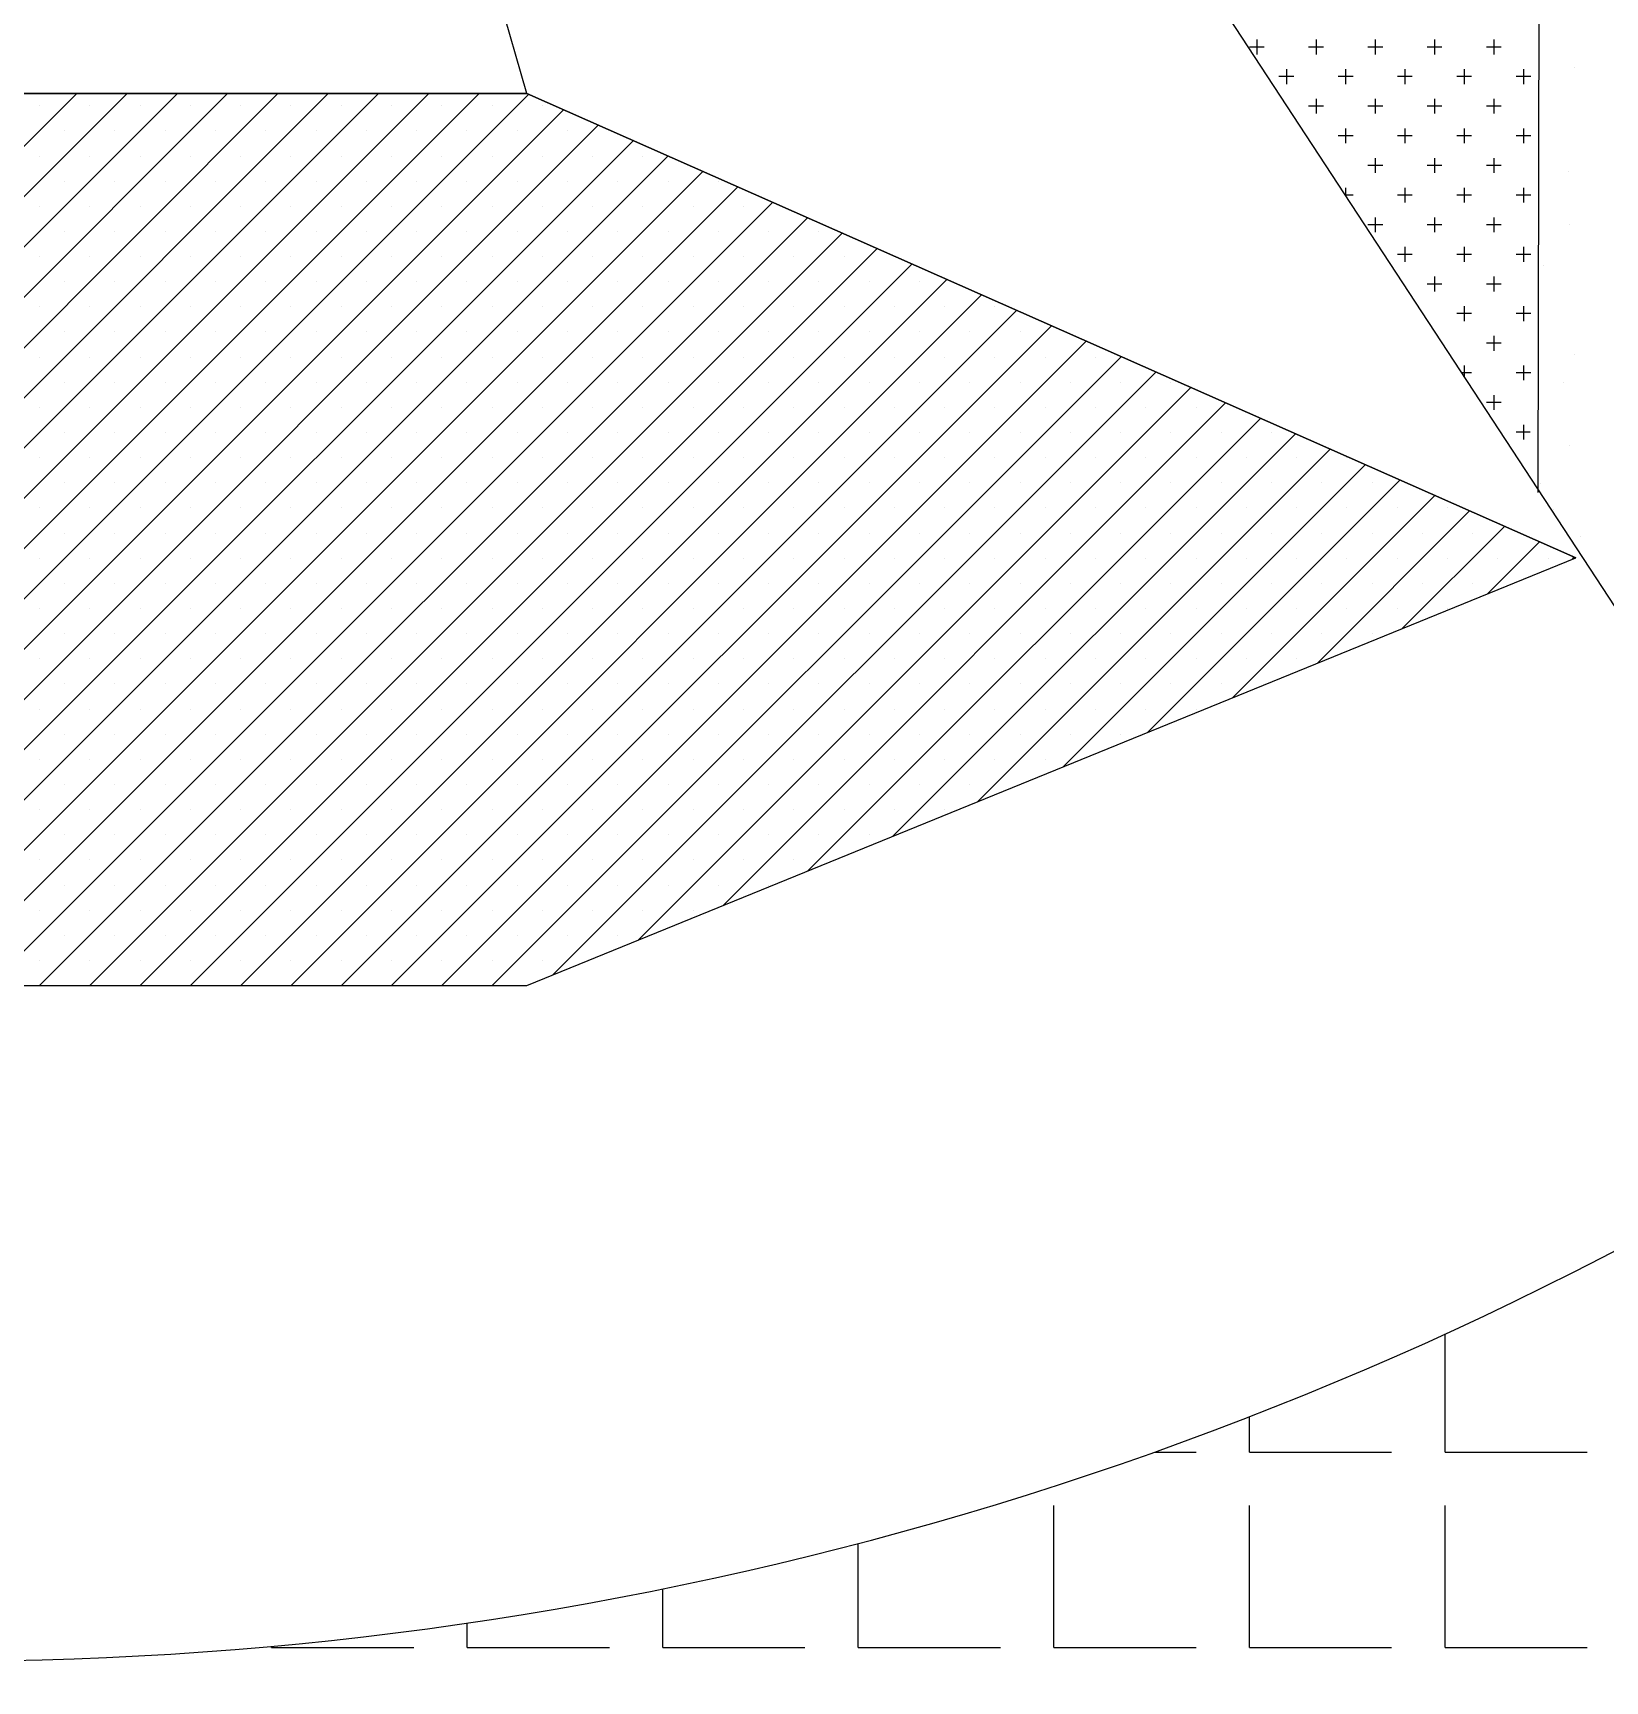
# Model space of a CAD drawing. Extents: x 17373 to 24759, y 49315 to 53755.
# Drawn here: x 19615 to 20344, y 49833 to 50598 of the extents above; entities that cross this region are included whole.
import ezdxf

# ---------------------------------------------------------------- set-up
doc = ezdxf.new("R2010")
doc.units = 0
doc.header["$LTSCALE"] = 10
doc.header["$MEASUREMENT"] = 0
doc.layers.get('0').update_dxf_attribs({"color": 3, "linetype": 'CONTINUOUS'})
for name, color, linetype in [('3', 3, 'CONTINUOUS'), ('7', 7, 'CONTINUOUS'), ('BH', 3, 'CONTINUOUS')]:
    doc.layers.add(name, color=color, linetype=linetype)

# ---------------------------------------------------------------- blocks, each defined once
blk = doc.blocks.new('*X8')
at = {"color": 0}
for p, q in [((854.03, 397.95), (1031.4, 575.32)), ((861.57, 394.88), (1042.01, 575.32)), ((869.11, 391.82), (1052.62, 575.32)), ((876.66, 388.75), (1063.22, 575.32)), ((885.69, 387.18), (1073.83, 575.32)), ((896.3, 387.18), (1084.44, 575.32)), ((906.9, 387.18), (1095.04, 575.32)), ((917.51, 387.18), (1105.65, 575.32)), ((928.12, 387.18), (1116.26, 575.32)), ((938.72, 387.18), (1126.7, 575.16)), ((949.33, 387.18), (1134.05, 571.9)), ((1023.54, 572.76), (1023.54, 572.76)), ((1034.14, 572.76), (1034.14, 572.76)), ((1044.75, 572.76), (1044.75, 572.76)), ((1055.36, 572.76), (1055.36, 572.76)), ((1065.96, 572.76), (1065.96, 572.76)), ((1076.57, 572.76), (1076.57, 572.76)), ((1087.18, 572.76), (1087.18, 572.76)), ((1097.78, 572.76), (1097.78, 572.76)), ((1108.39, 572.76), (1108.39, 572.76)), ((1119, 572.76), (1119, 572.76)), ((1129.6, 572.76), (1129.6, 572.76)), ((959.94, 387.18), (1141.4, 568.65)), ((1028.84, 567.45), (1028.84, 567.45)), ((1039.45, 567.45), (1039.45, 567.45)), ((1050.05, 567.45), (1050.05, 567.45)), ((1060.66, 567.45), (1060.66, 567.45)), ((1071.27, 567.45), (1071.27, 567.45)), ((1081.87, 567.45), (1081.87, 567.45)), ((1092.48, 567.45), (1092.48, 567.45)), ((1103.09, 567.45), (1103.09, 567.45)), ((1113.69, 567.45), (1113.69, 567.45)), ((1124.3, 567.45), (1124.3, 567.45)), ((1134.91, 567.45), (1134.91, 567.45)), ((970.54, 387.18), (1148.75, 565.39)), ((981.15, 387.18), (1156.11, 562.14)), ((1023.54, 562.15), (1023.54, 562.15)), ((1034.14, 562.15), (1034.14, 562.15)), ((1044.75, 562.15), (1044.75, 562.15)), ((1055.36, 562.15), (1055.36, 562.15)), ((1065.96, 562.15), (1065.96, 562.15)), ((1076.57, 562.15), (1076.57, 562.15)), ((1087.18, 562.15), (1087.18, 562.15)), ((1097.78, 562.15), (1097.78, 562.15)), ((1108.39, 562.15), (1108.39, 562.15)), ((1119, 562.15), (1119, 562.15)), ((1129.6, 562.15), (1129.6, 562.15)), ((1140.21, 562.15), (1140.21, 562.15)), ((1150.82, 562.15), (1150.82, 562.15)), ((991.76, 387.18), (1163.46, 558.88)), ((1028.84, 556.85), (1028.84, 556.85)), ((1039.45, 556.85), (1039.45, 556.85)), ((1050.05, 556.85), (1050.05, 556.85)), ((1060.66, 556.85), (1060.66, 556.85)), ((1071.27, 556.85), (1071.27, 556.85)), ((1081.87, 556.85), (1081.87, 556.85)), ((1092.48, 556.85), (1092.48, 556.85)), ((1103.09, 556.85), (1103.09, 556.85)), ((1113.69, 556.85), (1113.69, 556.85)), ((1124.3, 556.85), (1124.3, 556.85)), ((1134.91, 556.85), (1134.91, 556.85)), ((1145.51, 556.85), (1145.51, 556.85)), ((1156.12, 556.85), (1156.12, 556.85)), ((1166.73, 556.85), (1166.73, 556.85)), ((1002.36, 387.18), (1170.81, 555.63)), ((1012.97, 387.18), (1178.16, 552.37)), ((1023.54, 551.54), (1023.54, 551.54)), ((1034.14, 551.54), (1034.14, 551.54)), ((1044.75, 551.54), (1044.75, 551.54)), ((1055.36, 551.54), (1055.36, 551.54)), ((1065.96, 551.54), (1065.96, 551.54)), ((1076.57, 551.54), (1076.57, 551.54)), ((1087.18, 551.54), (1087.18, 551.54)), ((1097.78, 551.54), (1097.78, 551.54)), ((1108.39, 551.54), (1108.39, 551.54)), ((1119, 551.54), (1119, 551.54)), ((1129.6, 551.54), (1129.6, 551.54)), ((1140.21, 551.54), (1140.21, 551.54)), ((1150.82, 551.54), (1150.82, 551.54)), ((1161.42, 551.54), (1161.42, 551.54)), ((1172.03, 551.54), (1172.03, 551.54)), ((1023.58, 387.18), (1185.51, 549.12)), ((1028.84, 546.24), (1028.84, 546.24)), ((1034.18, 387.18), (1192.86, 545.86)), ((1039.45, 546.24), (1039.45, 546.24)), ((1050.05, 546.24), (1050.05, 546.24)), ((1060.66, 546.24), (1060.66, 546.24)), ((1071.27, 546.24), (1071.27, 546.24)), ((1081.87, 546.24), (1081.87, 546.24)), ((1092.48, 546.24), (1092.48, 546.24)), ((1103.09, 546.24), (1103.09, 546.24)), ((1113.69, 546.24), (1113.69, 546.24)), ((1124.3, 546.24), (1124.3, 546.24)), ((1134.91, 546.24), (1134.91, 546.24)), ((1145.51, 546.24), (1145.51, 546.24)), ((1156.12, 546.24), (1156.12, 546.24)), ((1166.73, 546.24), (1166.73, 546.24)), ((1177.33, 546.24), (1177.33, 546.24)), ((1187.94, 546.24), (1187.94, 546.24)), ((1044.79, 387.18), (1200.22, 542.61)), ((1023.54, 540.94), (1023.54, 540.94)), ((1034.14, 540.94), (1034.14, 540.94)), ((1044.75, 540.94), (1044.75, 540.94)), ((1055.36, 540.94), (1055.36, 540.94)), ((1055.4, 387.18), (1207.57, 539.35)), ((1065.96, 540.94), (1065.96, 540.94)), ((1076.57, 540.94), (1076.57, 540.94)), ((1087.18, 540.94), (1087.18, 540.94)), ((1097.78, 540.94), (1097.78, 540.94)), ((1108.39, 540.94), (1108.39, 540.94)), ((1119, 540.94), (1119, 540.94)), ((1129.6, 540.94), (1129.6, 540.94)), ((1140.21, 540.94), (1140.21, 540.94)), ((1150.82, 540.94), (1150.82, 540.94)), ((1161.42, 540.94), (1161.42, 540.94)), ((1172.03, 540.94), (1172.03, 540.94)), ((1182.64, 540.94), (1182.64, 540.94)), ((1193.24, 540.94), (1193.24, 540.94)), ((1203.85, 540.94), (1203.85, 540.94)), ((1028.84, 535.63), (1028.84, 535.63)), ((1039.45, 535.63), (1039.45, 535.63)), ((1050.05, 535.63), (1050.05, 535.63)), ((1060.66, 535.63), (1060.66, 535.63)), ((1066, 387.18), (1214.92, 536.1)), ((1071.27, 535.63), (1071.27, 535.63)), ((1081.87, 535.63), (1081.87, 535.63)), ((1092.48, 535.63), (1092.48, 535.63)), ((1103.09, 535.63), (1103.09, 535.63)), ((1113.69, 535.63), (1113.69, 535.63)), ((1124.3, 535.63), (1124.3, 535.63)), ((1134.91, 535.63), (1134.91, 535.63)), ((1145.51, 535.63), (1145.51, 535.63)), ((1156.12, 535.63), (1156.12, 535.63)), ((1166.73, 535.63), (1166.73, 535.63)), ((1177.33, 535.63), (1177.33, 535.63)), ((1187.94, 535.63), (1187.94, 535.63)), ((1198.55, 535.63), (1198.55, 535.63)), ((1209.15, 535.63), (1209.15, 535.63)), ((1076.61, 387.18), (1222.27, 532.84)), ((1023.54, 530.33), (1023.54, 530.33)), ((1034.14, 530.33), (1034.14, 530.33)), ((1044.75, 530.33), (1044.75, 530.33)), ((1055.36, 530.33), (1055.36, 530.33)), ((1065.96, 530.33), (1065.96, 530.33)), ((1076.57, 530.33), (1076.57, 530.33)), ((1087.18, 530.33), (1087.18, 530.33)), ((1087.22, 387.18), (1229.62, 529.59)), ((1097.78, 530.33), (1097.78, 530.33)), ((1108.39, 530.33), (1108.39, 530.33)), ((1119, 530.33), (1119, 530.33)), ((1129.6, 530.33), (1129.6, 530.33)), ((1140.21, 530.33), (1140.21, 530.33)), ((1150.82, 530.33), (1150.82, 530.33)), ((1161.42, 530.33), (1161.42, 530.33)), ((1172.03, 530.33), (1172.03, 530.33)), ((1182.64, 530.33), (1182.64, 530.33)), ((1193.24, 530.33), (1193.24, 530.33)), ((1203.85, 530.33), (1203.85, 530.33)), ((1214.46, 530.33), (1214.46, 530.33)), ((1225.06, 530.33), (1225.06, 530.33)), ((1028.84, 525.03), (1028.84, 525.03)), ((1039.45, 525.03), (1039.45, 525.03)), ((1050.05, 525.03), (1050.05, 525.03)), ((1060.66, 525.03), (1060.66, 525.03)), ((1071.27, 525.03), (1071.27, 525.03)), ((1081.87, 525.03), (1081.87, 525.03)), ((1092.48, 525.03), (1092.48, 525.03)), ((1097.82, 387.18), (1236.97, 526.33)), ((1103.09, 525.03), (1103.09, 525.03)), ((1113.69, 525.03), (1113.69, 525.03)), ((1124.3, 525.03), (1124.3, 525.03)), ((1134.91, 525.03), (1134.91, 525.03)), ((1145.51, 525.03), (1145.51, 525.03)), ((1156.12, 525.03), (1156.12, 525.03)), ((1166.73, 525.03), (1166.73, 525.03)), ((1177.33, 525.03), (1177.33, 525.03)), ((1187.94, 525.03), (1187.94, 525.03)), ((1198.55, 525.03), (1198.55, 525.03)), ((1209.15, 525.03), (1209.15, 525.03)), ((1219.76, 525.03), (1219.76, 525.03)), ((1230.37, 525.03), (1230.37, 525.03)), ((1108.43, 387.18), (1244.33, 523.08)), ((1023.54, 519.72), (1023.54, 519.72)), ((1034.14, 519.72), (1034.14, 519.72)), ((1044.75, 519.72), (1044.75, 519.72)), ((1055.36, 519.72), (1055.36, 519.72)), ((1065.96, 519.72), (1065.96, 519.72)), ((1076.57, 519.72), (1076.57, 519.72)), ((1087.18, 519.72), (1087.18, 519.72)), ((1097.78, 519.72), (1097.78, 519.72)), ((1108.39, 519.72), (1108.39, 519.72)), ((1119, 519.72), (1119, 519.72)), ((1119.04, 387.18), (1251.68, 519.82)), ((1129.6, 519.72), (1129.6, 519.72)), ((1140.21, 519.72), (1140.21, 519.72)), ((1150.82, 519.72), (1150.82, 519.72)), ((1161.42, 519.72), (1161.42, 519.72)), ((1172.03, 519.72), (1172.03, 519.72)), ((1182.64, 519.72), (1182.64, 519.72)), ((1193.24, 519.72), (1193.24, 519.72)), ((1203.85, 519.72), (1203.85, 519.72)), ((1214.46, 519.72), (1214.46, 519.72)), ((1225.06, 519.72), (1225.06, 519.72)), ((1235.67, 519.72), (1235.67, 519.72)), ((1246.28, 519.72), (1246.28, 519.72)), ((1131.92, 389.46), (1259.03, 516.57)), ((1028.84, 514.42), (1028.84, 514.42)), ((1039.45, 514.42), (1039.45, 514.42)), ((1050.05, 514.42), (1050.05, 514.42)), ((1060.66, 514.42), (1060.66, 514.42)), ((1071.27, 514.42), (1071.27, 514.42)), ((1081.87, 514.42), (1081.87, 514.42)), ((1092.48, 514.42), (1092.48, 514.42)), ((1103.09, 514.42), (1103.09, 514.42)), ((1113.69, 514.42), (1113.69, 514.42)), ((1124.3, 514.42), (1124.3, 514.42)), ((1134.91, 514.42), (1134.91, 514.42)), ((1145.51, 514.42), (1145.51, 514.42)), ((1149.83, 396.76), (1266.38, 513.31)), ((1156.12, 514.42), (1156.12, 514.42)), ((1166.73, 514.42), (1166.73, 514.42)), ((1177.33, 514.42), (1177.33, 514.42)), ((1187.94, 514.42), (1187.94, 514.42)), ((1198.55, 514.42), (1198.55, 514.42)), ((1209.15, 514.42), (1209.15, 514.42)), ((1219.76, 514.42), (1219.76, 514.42)), ((1230.37, 514.42), (1230.37, 514.42)), ((1240.97, 514.42), (1240.97, 514.42)), ((1251.58, 514.42), (1251.58, 514.42)), ((1262.19, 514.42), (1262.19, 514.42)), ((1023.54, 509.12), (1023.54, 509.12)), ((1034.14, 509.12), (1034.14, 509.12)), ((1044.75, 509.12), (1044.75, 509.12)), ((1055.36, 509.12), (1055.36, 509.12)), ((1065.96, 509.12), (1065.96, 509.12)), ((1076.57, 509.12), (1076.57, 509.12)), ((1087.18, 509.12), (1087.18, 509.12)), ((1097.78, 509.12), (1097.78, 509.12)), ((1108.39, 509.12), (1108.39, 509.12)), ((1119, 509.12), (1119, 509.12)), ((1129.6, 509.12), (1129.6, 509.12)), ((1140.21, 509.12), (1140.21, 509.12)), ((1150.82, 509.12), (1150.82, 509.12)), ((1161.42, 509.12), (1161.42, 509.12)), ((1167.73, 404.06), (1273.73, 510.06)), ((1172.03, 509.12), (1172.03, 509.12)), ((1182.64, 509.12), (1182.64, 509.12)), ((1193.24, 509.12), (1193.24, 509.12)), ((1203.85, 509.12), (1203.85, 509.12)), ((1214.46, 509.12), (1214.46, 509.12)), ((1225.06, 509.12), (1225.06, 509.12)), ((1235.67, 509.12), (1235.67, 509.12)), ((1246.28, 509.12), (1246.28, 509.12)), ((1256.88, 509.12), (1256.88, 509.12)), ((1267.49, 509.12), (1267.49, 509.12)), ((1185.64, 411.36), (1281.08, 506.8)), ((1028.84, 503.81), (1028.84, 503.81)), ((1039.45, 503.81), (1039.45, 503.81)), ((1050.05, 503.81), (1050.05, 503.81)), ((1060.66, 503.81), (1060.66, 503.81)), ((1071.27, 503.81), (1071.27, 503.81)), ((1081.87, 503.81), (1081.87, 503.81)), ((1092.48, 503.81), (1092.48, 503.81)), ((1103.09, 503.81), (1103.09, 503.81)), ((1113.69, 503.81), (1113.69, 503.81)), ((1124.3, 503.81), (1124.3, 503.81)), ((1134.91, 503.81), (1134.91, 503.81)), ((1145.51, 503.81), (1145.51, 503.81)), ((1156.12, 503.81), (1156.12, 503.81)), ((1166.73, 503.81), (1166.73, 503.81)), ((1177.33, 503.81), (1177.33, 503.81)), ((1187.94, 503.81), (1187.94, 503.81)), ((1198.55, 503.81), (1198.55, 503.81)), ((1203.55, 418.66), (1288.44, 503.55)), ((1209.15, 503.81), (1209.15, 503.81)), ((1219.76, 503.81), (1219.76, 503.81)), ((1230.37, 503.81), (1230.37, 503.81)), ((1240.97, 503.81), (1240.97, 503.81)), ((1251.58, 503.81), (1251.58, 503.81)), ((1262.19, 503.81), (1262.19, 503.81)), ((1272.79, 503.81), (1272.79, 503.81)), ((1283.4, 503.81), (1283.4, 503.81)), ((1023.54, 498.51), (1023.54, 498.51)), ((1034.14, 498.51), (1034.14, 498.51)), ((1044.75, 498.51), (1044.75, 498.51)), ((1055.36, 498.51), (1055.36, 498.51)), ((1065.96, 498.51), (1065.96, 498.51)), ((1076.57, 498.51), (1076.57, 498.51)), ((1087.18, 498.51), (1087.18, 498.51)), ((1097.78, 498.51), (1097.78, 498.51)), ((1108.39, 498.51), (1108.39, 498.51)), ((1119, 498.51), (1119, 498.51)), ((1129.6, 498.51), (1129.6, 498.51)), ((1140.21, 498.51), (1140.21, 498.51)), ((1150.82, 498.51), (1150.82, 498.51)), ((1161.42, 498.51), (1161.42, 498.51)), ((1172.03, 498.51), (1172.03, 498.51)), ((1182.64, 498.51), (1182.64, 498.51)), ((1193.24, 498.51), (1193.24, 498.51)), ((1203.85, 498.51), (1203.85, 498.51)), ((1214.46, 498.51), (1214.46, 498.51)), ((1221.45, 425.96), (1295.79, 500.29)), ((1225.06, 498.51), (1225.06, 498.51)), ((1235.67, 498.51), (1235.67, 498.51)), ((1246.28, 498.51), (1246.28, 498.51)), ((1256.88, 498.51), (1256.88, 498.51)), ((1267.49, 498.51), (1267.49, 498.51)), ((1278.1, 498.51), (1278.1, 498.51)), ((1288.7, 498.51), (1288.7, 498.51)), ((1299.31, 498.51), (1299.31, 498.51)), ((1239.36, 433.26), (1303.14, 497.04)), ((1257.26, 440.56), (1310.49, 493.78)), ((1028.84, 493.21), (1028.84, 493.21)), ((1039.45, 493.21), (1039.45, 493.21)), ((1050.05, 493.21), (1050.05, 493.21)), ((1060.66, 493.21), (1060.66, 493.21)), ((1071.27, 493.21), (1071.27, 493.21)), ((1081.87, 493.21), (1081.87, 493.21)), ((1092.48, 493.21), (1092.48, 493.21)), ((1103.09, 493.21), (1103.09, 493.21)), ((1113.69, 493.21), (1113.69, 493.21)), ((1124.3, 493.21), (1124.3, 493.21)), ((1134.91, 493.21), (1134.91, 493.21)), ((1145.51, 493.21), (1145.51, 493.21)), ((1156.12, 493.21), (1156.12, 493.21)), ((1166.73, 493.21), (1166.73, 493.21)), ((1177.33, 493.21), (1177.33, 493.21)), ((1187.94, 493.21), (1187.94, 493.21)), ((1198.55, 493.21), (1198.55, 493.21)), ((1209.15, 493.21), (1209.15, 493.21)), ((1219.76, 493.21), (1219.76, 493.21)), ((1230.37, 493.21), (1230.37, 493.21)), ((1240.97, 493.21), (1240.97, 493.21)), ((1251.58, 493.21), (1251.58, 493.21)), ((1262.19, 493.21), (1262.19, 493.21)), ((1272.79, 493.21), (1272.79, 493.21)), ((1275.17, 447.86), (1317.84, 490.53)), ((1283.4, 493.21), (1283.4, 493.21)), ((1294.01, 493.21), (1294.01, 493.21)), ((1304.61, 493.21), (1304.61, 493.21)), ((1023.54, 487.9), (1023.54, 487.9)), ((1034.14, 487.9), (1034.14, 487.9)), ((1044.75, 487.9), (1044.75, 487.9)), ((1055.36, 487.9), (1055.36, 487.9)), ((1065.96, 487.9), (1065.96, 487.9)), ((1076.57, 487.9), (1076.57, 487.9)), ((1087.18, 487.9), (1087.18, 487.9)), ((1097.78, 487.9), (1097.78, 487.9)), ((1108.39, 487.9), (1108.39, 487.9)), ((1119, 487.9), (1119, 487.9)), ((1129.6, 487.9), (1129.6, 487.9)), ((1140.21, 487.9), (1140.21, 487.9)), ((1150.82, 487.9), (1150.82, 487.9)), ((1161.42, 487.9), (1161.42, 487.9)), ((1172.03, 487.9), (1172.03, 487.9)), ((1182.64, 487.9), (1182.64, 487.9)), ((1193.24, 487.9), (1193.24, 487.9)), ((1203.85, 487.9), (1203.85, 487.9)), ((1214.46, 487.9), (1214.46, 487.9)), ((1225.06, 487.9), (1225.06, 487.9)), ((1235.67, 487.9), (1235.67, 487.9)), ((1246.28, 487.9), (1246.28, 487.9)), ((1256.88, 487.9), (1256.88, 487.9)), ((1267.49, 487.9), (1267.49, 487.9)), ((1278.1, 487.9), (1278.1, 487.9)), ((1288.7, 487.9), (1288.7, 487.9)), ((1293.08, 455.15), (1325.19, 487.27)), ((1299.31, 487.9), (1299.31, 487.9)), ((1309.92, 487.9), (1309.92, 487.9)), ((1320.52, 487.9), (1320.52, 487.9)), ((1310.98, 462.45), (1332.55, 484.02)), ((1028.84, 482.6), (1028.84, 482.6)), ((1039.45, 482.6), (1039.45, 482.6)), ((1050.05, 482.6), (1050.05, 482.6)), ((1060.66, 482.6), (1060.66, 482.6)), ((1071.27, 482.6), (1071.27, 482.6)), ((1081.87, 482.6), (1081.87, 482.6)), ((1092.48, 482.6), (1092.48, 482.6)), ((1103.09, 482.6), (1103.09, 482.6)), ((1113.69, 482.6), (1113.69, 482.6)), ((1124.3, 482.6), (1124.3, 482.6)), ((1134.91, 482.6), (1134.91, 482.6)), ((1145.51, 482.6), (1145.51, 482.6)), ((1156.12, 482.6), (1156.12, 482.6)), ((1166.73, 482.6), (1166.73, 482.6)), ((1177.33, 482.6), (1177.33, 482.6)), ((1187.94, 482.6), (1187.94, 482.6)), ((1198.55, 482.6), (1198.55, 482.6)), ((1209.15, 482.6), (1209.15, 482.6)), ((1219.76, 482.6), (1219.76, 482.6)), ((1230.37, 482.6), (1230.37, 482.6)), ((1240.97, 482.6), (1240.97, 482.6)), ((1251.58, 482.6), (1251.58, 482.6)), ((1262.19, 482.6), (1262.19, 482.6)), ((1272.79, 482.6), (1272.79, 482.6)), ((1283.4, 482.6), (1283.4, 482.6)), ((1294.01, 482.6), (1294.01, 482.6)), ((1304.61, 482.6), (1304.61, 482.6)), ((1315.22, 482.6), (1315.22, 482.6)), ((1325.83, 482.6), (1325.83, 482.6)), ((1328.89, 469.75), (1339.9, 480.76)), ((1023.54, 477.3), (1023.54, 477.3)), ((1034.14, 477.3), (1034.14, 477.3)), ((1044.75, 477.3), (1044.75, 477.3)), ((1055.36, 477.3), (1055.36, 477.3)), ((1065.96, 477.3), (1065.96, 477.3)), ((1076.57, 477.3), (1076.57, 477.3)), ((1087.18, 477.3), (1087.18, 477.3)), ((1097.78, 477.3), (1097.78, 477.3)), ((1108.39, 477.3), (1108.39, 477.3)), ((1119, 477.3), (1119, 477.3)), ((1129.6, 477.3), (1129.6, 477.3)), ((1140.21, 477.3), (1140.21, 477.3)), ((1150.82, 477.3), (1150.82, 477.3)), ((1161.42, 477.3), (1161.42, 477.3)), ((1172.03, 477.3), (1172.03, 477.3)), ((1182.64, 477.3), (1182.64, 477.3)), ((1193.24, 477.3), (1193.24, 477.3)), ((1203.85, 477.3), (1203.85, 477.3)), ((1214.46, 477.3), (1214.46, 477.3)), ((1225.06, 477.3), (1225.06, 477.3)), ((1235.67, 477.3), (1235.67, 477.3)), ((1246.28, 477.3), (1246.28, 477.3)), ((1256.88, 477.3), (1256.88, 477.3)), ((1267.49, 477.3), (1267.49, 477.3)), ((1278.1, 477.3), (1278.1, 477.3)), ((1288.7, 477.3), (1288.7, 477.3)), ((1299.31, 477.3), (1299.31, 477.3)), ((1309.92, 477.3), (1309.92, 477.3)), ((1320.52, 477.3), (1320.52, 477.3)), ((1331.13, 477.3), (1331.13, 477.3)), ((1341.74, 477.3), (1341.74, 477.3)), ((1346.79, 477.05), (1347.25, 477.51)), ((1028.84, 471.99), (1028.84, 471.99)), ((1039.45, 471.99), (1039.45, 471.99)), ((1050.05, 471.99), (1050.05, 471.99)), ((1060.66, 471.99), (1060.66, 471.99)), ((1071.27, 471.99), (1071.27, 471.99)), ((1081.87, 471.99), (1081.87, 471.99)), ((1092.48, 471.99), (1092.48, 471.99)), ((1103.09, 471.99), (1103.09, 471.99)), ((1113.69, 471.99), (1113.69, 471.99)), ((1124.3, 471.99), (1124.3, 471.99)), ((1134.91, 471.99), (1134.91, 471.99)), ((1145.51, 471.99), (1145.51, 471.99)), ((1156.12, 471.99), (1156.12, 471.99)), ((1166.73, 471.99), (1166.73, 471.99)), ((1177.33, 471.99), (1177.33, 471.99)), ((1187.94, 471.99), (1187.94, 471.99)), ((1198.55, 471.99), (1198.55, 471.99)), ((1209.15, 471.99), (1209.15, 471.99)), ((1219.76, 471.99), (1219.76, 471.99)), ((1230.37, 471.99), (1230.37, 471.99)), ((1240.97, 471.99), (1240.97, 471.99)), ((1251.58, 471.99), (1251.58, 471.99)), ((1262.19, 471.99), (1262.19, 471.99)), ((1272.79, 471.99), (1272.79, 471.99)), ((1283.4, 471.99), (1283.4, 471.99)), ((1294.01, 471.99), (1294.01, 471.99)), ((1304.61, 471.99), (1304.61, 471.99)), ((1315.22, 471.99), (1315.22, 471.99)), ((1325.83, 471.99), (1325.83, 471.99)), ((1023.54, 466.69), (1023.54, 466.69)), ((1034.14, 466.69), (1034.14, 466.69)), ((1044.75, 466.69), (1044.75, 466.69)), ((1055.36, 466.69), (1055.36, 466.69)), ((1065.96, 466.69), (1065.96, 466.69)), ((1076.57, 466.69), (1076.57, 466.69)), ((1087.18, 466.69), (1087.18, 466.69)), ((1097.78, 466.69), (1097.78, 466.69)), ((1108.39, 466.69), (1108.39, 466.69)), ((1119, 466.69), (1119, 466.69)), ((1129.6, 466.69), (1129.6, 466.69)), ((1140.21, 466.69), (1140.21, 466.69)), ((1150.82, 466.69), (1150.82, 466.69)), ((1161.42, 466.69), (1161.42, 466.69)), ((1172.03, 466.69), (1172.03, 466.69)), ((1182.64, 466.69), (1182.64, 466.69)), ((1193.24, 466.69), (1193.24, 466.69)), ((1203.85, 466.69), (1203.85, 466.69)), ((1214.46, 466.69), (1214.46, 466.69)), ((1225.06, 466.69), (1225.06, 466.69)), ((1235.67, 466.69), (1235.67, 466.69)), ((1246.28, 466.69), (1246.28, 466.69)), ((1256.88, 466.69), (1256.88, 466.69)), ((1267.49, 466.69), (1267.49, 466.69)), ((1278.1, 466.69), (1278.1, 466.69)), ((1288.7, 466.69), (1288.7, 466.69)), ((1299.31, 466.69), (1299.31, 466.69)), ((1309.92, 466.69), (1309.92, 466.69)), ((1320.52, 466.69), (1320.52, 466.69)), ((1028.84, 461.39), (1028.84, 461.39)), ((1039.45, 461.39), (1039.45, 461.39)), ((1050.05, 461.39), (1050.05, 461.39)), ((1060.66, 461.39), (1060.66, 461.39)), ((1071.27, 461.39), (1071.27, 461.39)), ((1081.87, 461.39), (1081.87, 461.39)), ((1092.48, 461.39), (1092.48, 461.39)), ((1103.09, 461.39), (1103.09, 461.39)), ((1113.69, 461.39), (1113.69, 461.39)), ((1124.3, 461.39), (1124.3, 461.39)), ((1134.91, 461.39), (1134.91, 461.39)), ((1145.51, 461.39), (1145.51, 461.39)), ((1156.12, 461.39), (1156.12, 461.39)), ((1166.73, 461.39), (1166.73, 461.39)), ((1177.33, 461.39), (1177.33, 461.39)), ((1187.94, 461.39), (1187.94, 461.39)), ((1198.55, 461.39), (1198.55, 461.39)), ((1209.15, 461.39), (1209.15, 461.39)), ((1219.76, 461.39), (1219.76, 461.39)), ((1230.37, 461.39), (1230.37, 461.39)), ((1240.97, 461.39), (1240.97, 461.39)), ((1251.58, 461.39), (1251.58, 461.39)), ((1262.19, 461.39), (1262.19, 461.39)), ((1272.79, 461.39), (1272.79, 461.39)), ((1283.4, 461.39), (1283.4, 461.39)), ((1294.01, 461.39), (1294.01, 461.39)), ((1304.61, 461.39), (1304.61, 461.39)), ((1023.54, 456.08), (1023.54, 456.08)), ((1034.14, 456.08), (1034.14, 456.08)), ((1044.75, 456.08), (1044.75, 456.08)), ((1055.36, 456.08), (1055.36, 456.08)), ((1065.96, 456.08), (1065.96, 456.08)), ((1076.57, 456.08), (1076.57, 456.08)), ((1087.18, 456.08), (1087.18, 456.08)), ((1097.78, 456.08), (1097.78, 456.08)), ((1108.39, 456.08), (1108.39, 456.08)), ((1119, 456.08), (1119, 456.08)), ((1129.6, 456.08), (1129.6, 456.08)), ((1140.21, 456.08), (1140.21, 456.08)), ((1150.82, 456.08), (1150.82, 456.08)), ((1161.42, 456.08), (1161.42, 456.08)), ((1172.03, 456.08), (1172.03, 456.08)), ((1182.64, 456.08), (1182.64, 456.08)), ((1193.24, 456.08), (1193.24, 456.08)), ((1203.85, 456.08), (1203.85, 456.08)), ((1214.46, 456.08), (1214.46, 456.08)), ((1225.06, 456.08), (1225.06, 456.08)), ((1235.67, 456.08), (1235.67, 456.08)), ((1246.28, 456.08), (1246.28, 456.08)), ((1256.88, 456.08), (1256.88, 456.08)), ((1267.49, 456.08), (1267.49, 456.08)), ((1278.1, 456.08), (1278.1, 456.08)), ((1288.7, 456.08), (1288.7, 456.08)), ((1028.84, 450.78), (1028.84, 450.78)), ((1039.45, 450.78), (1039.45, 450.78)), ((1050.05, 450.78), (1050.05, 450.78)), ((1060.66, 450.78), (1060.66, 450.78)), ((1071.27, 450.78), (1071.27, 450.78)), ((1081.87, 450.78), (1081.87, 450.78)), ((1092.48, 450.78), (1092.48, 450.78)), ((1103.09, 450.78), (1103.09, 450.78)), ((1113.69, 450.78), (1113.69, 450.78)), ((1124.3, 450.78), (1124.3, 450.78)), ((1134.91, 450.78), (1134.91, 450.78)), ((1145.51, 450.78), (1145.51, 450.78)), ((1156.12, 450.78), (1156.12, 450.78)), ((1166.73, 450.78), (1166.73, 450.78)), ((1177.33, 450.78), (1177.33, 450.78)), ((1187.94, 450.78), (1187.94, 450.78)), ((1198.55, 450.78), (1198.55, 450.78)), ((1209.15, 450.78), (1209.15, 450.78)), ((1219.76, 450.78), (1219.76, 450.78)), ((1230.37, 450.78), (1230.37, 450.78)), ((1240.97, 450.78), (1240.97, 450.78)), ((1251.58, 450.78), (1251.58, 450.78)), ((1262.19, 450.78), (1262.19, 450.78)), ((1272.79, 450.78), (1272.79, 450.78)), ((1023.54, 445.48), (1023.54, 445.48)), ((1034.14, 445.48), (1034.14, 445.48)), ((1044.75, 445.48), (1044.75, 445.48)), ((1055.36, 445.48), (1055.36, 445.48)), ((1065.96, 445.48), (1065.96, 445.48)), ((1076.57, 445.48), (1076.57, 445.48)), ((1087.18, 445.48), (1087.18, 445.48)), ((1097.78, 445.48), (1097.78, 445.48)), ((1108.39, 445.48), (1108.39, 445.48)), ((1119, 445.48), (1119, 445.48)), ((1129.6, 445.48), (1129.6, 445.48)), ((1140.21, 445.48), (1140.21, 445.48)), ((1150.82, 445.48), (1150.82, 445.48)), ((1161.42, 445.48), (1161.42, 445.48)), ((1172.03, 445.48), (1172.03, 445.48)), ((1182.64, 445.48), (1182.64, 445.48)), ((1193.24, 445.48), (1193.24, 445.48)), ((1203.85, 445.48), (1203.85, 445.48)), ((1214.46, 445.48), (1214.46, 445.48)), ((1225.06, 445.48), (1225.06, 445.48)), ((1235.67, 445.48), (1235.67, 445.48)), ((1246.28, 445.48), (1246.28, 445.48)), ((1256.88, 445.48), (1256.88, 445.48)), ((1267.49, 445.48), (1267.49, 445.48)), ((1028.84, 440.17), (1028.84, 440.17)), ((1039.45, 440.17), (1039.45, 440.17)), ((1050.05, 440.17), (1050.05, 440.17)), ((1060.66, 440.17), (1060.66, 440.17)), ((1071.27, 440.17), (1071.27, 440.17)), ((1081.87, 440.17), (1081.87, 440.17)), ((1092.48, 440.17), (1092.48, 440.17)), ((1103.09, 440.17), (1103.09, 440.17)), ((1113.69, 440.17), (1113.69, 440.17)), ((1124.3, 440.17), (1124.3, 440.17)), ((1134.91, 440.17), (1134.91, 440.17)), ((1145.51, 440.17), (1145.51, 440.17)), ((1156.12, 440.17), (1156.12, 440.17)), ((1166.73, 440.17), (1166.73, 440.17)), ((1177.33, 440.17), (1177.33, 440.17)), ((1187.94, 440.17), (1187.94, 440.17)), ((1198.55, 440.17), (1198.55, 440.17)), ((1209.15, 440.17), (1209.15, 440.17)), ((1219.76, 440.17), (1219.76, 440.17)), ((1230.37, 440.17), (1230.37, 440.17)), ((1240.97, 440.17), (1240.97, 440.17)), ((1251.58, 440.17), (1251.58, 440.17)), ((1023.54, 434.87), (1023.54, 434.87)), ((1034.14, 434.87), (1034.14, 434.87)), ((1044.75, 434.87), (1044.75, 434.87)), ((1055.36, 434.87), (1055.36, 434.87)), ((1065.96, 434.87), (1065.96, 434.87)), ((1076.57, 434.87), (1076.57, 434.87)), ((1087.18, 434.87), (1087.18, 434.87)), ((1097.78, 434.87), (1097.78, 434.87)), ((1108.39, 434.87), (1108.39, 434.87)), ((1119, 434.87), (1119, 434.87)), ((1129.6, 434.87), (1129.6, 434.87)), ((1140.21, 434.87), (1140.21, 434.87)), ((1150.82, 434.87), (1150.82, 434.87)), ((1161.42, 434.87), (1161.42, 434.87)), ((1172.03, 434.87), (1172.03, 434.87)), ((1182.64, 434.87), (1182.64, 434.87)), ((1193.24, 434.87), (1193.24, 434.87)), ((1203.85, 434.87), (1203.85, 434.87)), ((1214.46, 434.87), (1214.46, 434.87)), ((1225.06, 434.87), (1225.06, 434.87)), ((1235.67, 434.87), (1235.67, 434.87)), ((1028.84, 429.57), (1028.84, 429.57)), ((1039.45, 429.57), (1039.45, 429.57)), ((1050.05, 429.57), (1050.05, 429.57)), ((1060.66, 429.57), (1060.66, 429.57)), ((1071.27, 429.57), (1071.27, 429.57)), ((1081.87, 429.57), (1081.87, 429.57)), ((1092.48, 429.57), (1092.48, 429.57)), ((1103.09, 429.57), (1103.09, 429.57)), ((1113.69, 429.57), (1113.69, 429.57)), ((1124.3, 429.57), (1124.3, 429.57)), ((1134.91, 429.57), (1134.91, 429.57)), ((1145.51, 429.57), (1145.51, 429.57)), ((1156.12, 429.57), (1156.12, 429.57)), ((1166.73, 429.57), (1166.73, 429.57)), ((1177.33, 429.57), (1177.33, 429.57)), ((1187.94, 429.57), (1187.94, 429.57)), ((1198.55, 429.57), (1198.55, 429.57)), ((1209.15, 429.57), (1209.15, 429.57)), ((1219.76, 429.57), (1219.76, 429.57)), ((1023.54, 424.26), (1023.54, 424.26)), ((1034.14, 424.26), (1034.14, 424.26)), ((1044.75, 424.26), (1044.75, 424.26)), ((1055.36, 424.26), (1055.36, 424.26)), ((1065.96, 424.26), (1065.96, 424.26)), ((1076.57, 424.26), (1076.57, 424.26)), ((1087.18, 424.26), (1087.18, 424.26)), ((1097.78, 424.26), (1097.78, 424.26)), ((1108.39, 424.26), (1108.39, 424.26)), ((1119, 424.26), (1119, 424.26)), ((1129.6, 424.26), (1129.6, 424.26)), ((1140.21, 424.26), (1140.21, 424.26)), ((1150.82, 424.26), (1150.82, 424.26)), ((1161.42, 424.26), (1161.42, 424.26)), ((1172.03, 424.26), (1172.03, 424.26)), ((1182.64, 424.26), (1182.64, 424.26)), ((1193.24, 424.26), (1193.24, 424.26)), ((1203.85, 424.26), (1203.85, 424.26)), ((1214.46, 424.26), (1214.46, 424.26)), ((1028.84, 418.96), (1028.84, 418.96)), ((1039.45, 418.96), (1039.45, 418.96)), ((1050.05, 418.96), (1050.05, 418.96)), ((1060.66, 418.96), (1060.66, 418.96)), ((1071.27, 418.96), (1071.27, 418.96)), ((1081.87, 418.96), (1081.87, 418.96)), ((1092.48, 418.96), (1092.48, 418.96)), ((1103.09, 418.96), (1103.09, 418.96)), ((1113.69, 418.96), (1113.69, 418.96)), ((1124.3, 418.96), (1124.3, 418.96)), ((1134.91, 418.96), (1134.91, 418.96)), ((1145.51, 418.96), (1145.51, 418.96)), ((1156.12, 418.96), (1156.12, 418.96)), ((1166.73, 418.96), (1166.73, 418.96)), ((1177.33, 418.96), (1177.33, 418.96)), ((1187.94, 418.96), (1187.94, 418.96)), ((1198.55, 418.96), (1198.55, 418.96)), ((1023.54, 413.66), (1023.54, 413.66)), ((1034.14, 413.66), (1034.14, 413.66)), ((1044.75, 413.66), (1044.75, 413.66)), ((1055.36, 413.66), (1055.36, 413.66)), ((1065.96, 413.66), (1065.96, 413.66)), ((1076.57, 413.66), (1076.57, 413.66)), ((1087.18, 413.66), (1087.18, 413.66)), ((1097.78, 413.66), (1097.78, 413.66)), ((1108.39, 413.66), (1108.39, 413.66)), ((1119, 413.66), (1119, 413.66)), ((1129.6, 413.66), (1129.6, 413.66)), ((1140.21, 413.66), (1140.21, 413.66)), ((1150.82, 413.66), (1150.82, 413.66)), ((1161.42, 413.66), (1161.42, 413.66)), ((1172.03, 413.66), (1172.03, 413.66)), ((1182.64, 413.66), (1182.64, 413.66)), ((1028.84, 408.35), (1028.84, 408.35)), ((1039.45, 408.35), (1039.45, 408.35)), ((1050.05, 408.35), (1050.05, 408.35)), ((1060.66, 408.35), (1060.66, 408.35)), ((1071.27, 408.35), (1071.27, 408.35)), ((1081.87, 408.35), (1081.87, 408.35)), ((1092.48, 408.35), (1092.48, 408.35)), ((1103.09, 408.35), (1103.09, 408.35)), ((1113.69, 408.35), (1113.69, 408.35)), ((1124.3, 408.35), (1124.3, 408.35)), ((1134.91, 408.35), (1134.91, 408.35)), ((1145.51, 408.35), (1145.51, 408.35)), ((1156.12, 408.35), (1156.12, 408.35)), ((1166.73, 408.35), (1166.73, 408.35)), ((1177.33, 408.35), (1177.33, 408.35)), ((1023.54, 403.05), (1023.54, 403.05)), ((1034.14, 403.05), (1034.14, 403.05)), ((1044.75, 403.05), (1044.75, 403.05)), ((1055.36, 403.05), (1055.36, 403.05)), ((1065.96, 403.05), (1065.96, 403.05)), ((1076.57, 403.05), (1076.57, 403.05)), ((1087.18, 403.05), (1087.18, 403.05)), ((1097.78, 403.05), (1097.78, 403.05)), ((1108.39, 403.05), (1108.39, 403.05)), ((1119, 403.05), (1119, 403.05)), ((1129.6, 403.05), (1129.6, 403.05)), ((1140.21, 403.05), (1140.21, 403.05)), ((1150.82, 403.05), (1150.82, 403.05)), ((1161.42, 403.05), (1161.42, 403.05)), ((1028.84, 397.75), (1028.84, 397.75)), ((1039.45, 397.75), (1039.45, 397.75)), ((1050.05, 397.75), (1050.05, 397.75)), ((1060.66, 397.75), (1060.66, 397.75)), ((1071.27, 397.75), (1071.27, 397.75)), ((1081.87, 397.75), (1081.87, 397.75)), ((1092.48, 397.75), (1092.48, 397.75)), ((1103.09, 397.75), (1103.09, 397.75)), ((1113.69, 397.75), (1113.69, 397.75)), ((1124.3, 397.75), (1124.3, 397.75)), ((1134.91, 397.75), (1134.91, 397.75)), ((1145.51, 397.75), (1145.51, 397.75)), ((1023.54, 392.44), (1023.54, 392.44)), ((1034.14, 392.44), (1034.14, 392.44)), ((1044.75, 392.44), (1044.75, 392.44)), ((1055.36, 392.44), (1055.36, 392.44)), ((1065.96, 392.44), (1065.96, 392.44)), ((1076.57, 392.44), (1076.57, 392.44)), ((1087.18, 392.44), (1087.18, 392.44)), ((1097.78, 392.44), (1097.78, 392.44)), ((1108.39, 392.44), (1108.39, 392.44)), ((1119, 392.44), (1119, 392.44)), ((1129.6, 392.44), (1129.6, 392.44))]:
    blk.add_line(p, q, dxfattribs=at)
blk = doc.blocks.new('*X7')
at = {"color": 0}
for p, q in [((1346.13, 558.88), (1346.13, 558.88)), ((1340.74, 538.99), (1340.74, 538.99)), ((1347.39, 520.34), (1347.39, 520.34)), ((1340.04, 493.03), (1340.04, 493.03)), ((1342.92, 487.5), (1342.92, 487.5)), ((1348.65, 481.81), (1348.65, 481.81))]:
    blk.add_line(p, q, dxfattribs=at)
blk = doc.blocks.new('*X5')
at = {"color": 0}
for p, q in [((1347.39, 580.9), (1347.39, 580.9)), ((1346.17, 547.61), (1346.17, 547.61)), ((1344.95, 514.32), (1344.95, 514.32)), ((1346.29, 501.04), (1346.29, 501.04))]:
    blk.add_line(p, q, dxfattribs=at)
blk = doc.blocks.new('*X3')
at = {"color": 0}
for p, q in [((1320, 288.75), (1320, 313.65)), ((1278.75, 288.75), (1278.75, 296.21)), ((1258.7, 288.75), (1267.5, 288.75)), ((1278.75, 288.75), (1308.75, 288.75)), ((1320, 288.75), (1350, 288.75)), ((1237.5, 247.5), (1237.5, 277.5)), ((1278.75, 247.5), (1278.75, 277.5)), ((1320, 247.5), (1320, 277.5)), ((1196.25, 247.5), (1196.25, 269.48)), ((1155, 247.5), (1155, 259.88)), ((1113.75, 247.5), (1113.75, 252.67)), ((1072.5, 247.5), (1072.5, 247.77)), ((1072.5, 247.5), (1102.5, 247.5)), ((1113.75, 247.5), (1143.75, 247.5)), ((1155, 247.5), (1185, 247.5)), ((1196.25, 247.5), (1226.25, 247.5)), ((1237.5, 247.5), (1267.5, 247.5)), ((1278.75, 247.5), (1308.75, 247.5)), ((1320, 247.5), (1350, 247.5))]:
    blk.add_line(p, q, dxfattribs=at)
blk = doc.blocks.new('*X6')
at = {"color": 0}
for p, q in [((668.8725, 1506.25), (671.875, 1506.25)), ((670.3125, 1504.6875), (670.3125, 1507.8125)), ((675, 1500), (678.125, 1500)), ((676.5625, 1498.4375), (676.5625, 1501.5625)), ((670.3125, 1492.1875), (670.3125, 1495.3125)), ((668.75, 1493.75), (671.875, 1493.75)), ((681.25, 1493.75), (683.4058, 1493.75)), ((682.8125, 1492.1875), (682.8125, 1494.656)), ((676.5625, 1485.9375), (676.5625, 1489.0625)), ((675, 1487.5), (678.125, 1487.5)), ((668.75, 1481.25), (671.875, 1481.25)), ((670.3125, 1479.6875), (670.3125, 1482.8125)), ((681.25, 1481.25), (684.375, 1481.25)), ((682.8125, 1479.6875), (682.8125, 1482.8125)), ((675, 1475), (678.125, 1475)), ((676.5625, 1473.4375), (676.5625, 1476.5625)), ((687.5, 1475), (690.625, 1475)), ((689.0625, 1473.4375), (689.0625, 1476.5625)), ((668.75, 1468.75), (671.875, 1468.75)), ((670.3125, 1467.1875), (670.3125, 1470.3125)), ((681.25, 1468.75), (684.375, 1468.75)), ((682.8125, 1467.1875), (682.8125, 1470.3125)), ((693.75, 1468.75), (696.875, 1468.75)), ((695.3125, 1467.1875), (695.3125, 1470.3125)), ((676.5625, 1460.9375), (676.5625, 1464.0625)), ((689.0625, 1460.9375), (689.0625, 1464.0625)), ((701.5625, 1460.9375), (701.5625, 1464.0625)), ((675, 1462.5), (678.125, 1462.5)), ((687.5, 1462.5), (690.625, 1462.5)), ((700, 1462.5), (703.125, 1462.5)), ((670.3125, 1454.6875), (670.3125, 1457.8125)), ((682.8125, 1454.6875), (682.8125, 1457.8125)), ((695.3125, 1454.6875), (695.3125, 1457.8125)), ((668.75, 1456.25), (671.875, 1456.25)), ((681.25, 1456.25), (684.375, 1456.25)), ((693.75, 1456.25), (696.875, 1456.25)), ((706.25, 1456.25), (707.9637, 1456.25)), ((707.8125, 1454.6875), (707.8125, 1456.4808)), ((675, 1450), (678.125, 1450)), ((676.5625, 1448.4375), (676.5625, 1451.5625)), ((687.5, 1450), (690.625, 1450)), ((689.0625, 1448.4375), (689.0625, 1451.5625)), ((700, 1450), (703.125, 1450)), ((701.5625, 1448.4375), (701.5625, 1451.5625)), ((668.75, 1443.75), (671.875, 1443.75)), ((670.3125, 1442.1875), (670.3125, 1445.3125)), ((681.25, 1443.75), (684.375, 1443.75)), ((682.8125, 1442.1875), (682.8125, 1445.3125)), ((693.75, 1443.75), (696.875, 1443.75)), ((695.3125, 1442.1875), (695.3125, 1445.3125)), ((706.25, 1443.75), (709.375, 1443.75)), ((707.8125, 1442.1875), (707.8125, 1445.3125)), ((675, 1437.5), (678.125, 1437.5)), ((676.5625, 1435.9375), (676.5625, 1439.0625)), ((687.5, 1437.5), (690.625, 1437.5)), ((689.0625, 1435.9375), (689.0625, 1439.0625)), ((700, 1437.5), (703.125, 1437.5)), ((701.5625, 1435.9375), (701.5625, 1439.0625)), ((712.5, 1437.5), (715.625, 1437.5)), ((714.0625, 1435.9375), (714.0625, 1439.0625)), ((670.3125, 1429.6875), (670.3125, 1432.8125)), ((682.8125, 1429.6875), (682.8125, 1432.8125)), ((695.3125, 1429.6875), (695.3125, 1432.8125)), ((707.8125, 1429.6875), (707.8125, 1432.8125)), ((720.3125, 1429.6875), (720.3125, 1432.8125)), ((668.75, 1431.25), (671.875, 1431.25)), ((681.25, 1431.25), (684.375, 1431.25)), ((693.75, 1431.25), (696.875, 1431.25)), ((706.25, 1431.25), (709.375, 1431.25)), ((718.75, 1431.25), (721.875, 1431.25)), ((676.5625, 1423.4375), (676.5625, 1426.5625)), ((689.0625, 1423.4375), (689.0625, 1426.5625)), ((701.5625, 1423.4375), (701.5625, 1426.5625)), ((714.0625, 1423.4375), (714.0625, 1426.5625)), ((726.5625, 1423.4375), (726.5625, 1426.5625)), ((675, 1425), (678.125, 1425)), ((687.5, 1425), (690.625, 1425)), ((700, 1425), (703.125, 1425)), ((712.5, 1425), (715.625, 1425)), ((725, 1425), (728.125, 1425))]:
    blk.add_line(p, q, dxfattribs=at)

msp = doc.modelspace()

# ---------------------------------------------------------------- linework, layer by layer
at = {"layer": '3'}
for p, q in [((19843.74, 50569.38), (19302.95, 50569.38)), ((19302.95, 50569.38), (19843.74, 50569.38)), ((20330.45, 50353.89), (19843.74, 50569.38)), ((19843.74, 50569.38), (20330.45, 50353.89)), ((19843.74, 50155.48), (20330.45, 50353.89)), ((19843.74, 50155.48), (20330.45, 50353.89)), ((19302.95, 50155.48), (19843.74, 50155.48)), ((19302.95, 50155.48), (19843.74, 50155.48))]:
    msp.add_line(p, q, dxfattribs=at)
at = {"layer": '7'}
for p, q in [((19573.34, 51514.85), (20489.9, 50115.26)), ((19843.74, 50569.38), (19573.34, 51514.85)), ((20313.71, 50775.26), (20312.8, 50384.3))]:
    msp.add_line(p, q, dxfattribs=at)
msp.add_lwpolyline([(19843.74, 50155.48), (20330.45, 50353.89), (19843.74, 50569.38), (19302.95, 50569.38), (18817.2, 50352.92), (19302.95, 50155.48)], close=True, dxfattribs=at)
msp.add_circle((19573.34, 51514.85), 1980, dxfattribs=at)
msp.add_arc((19573.34, 51514.85), 1673, 236.8198, 303.21979, dxfattribs=at)

# ---------------------------------------------------------------- block references
at = {"layer": '3', "xscale": 2.2, "yscale": 2.2, "zscale": 2.2}
for name in ['*X7', '*X5']:
    msp.add_blockref(name, (17365.8, 49303.68), dxfattribs=at)
at = {"layer": 'BH', "xscale": 2.2, "yscale": 2.2, "zscale": 2.2}
for name in ['*X3', '*X8']:
    msp.add_blockref(name, (17365.8, 49303.68), dxfattribs=at)
at = {"layer": 'BH', "xscale": 2.2, "yscale": 2.2, "zscale": 2.2, "rotation": 180}
msp.add_blockref('*X6', (21780.88, 53726.01), dxfattribs=at)

doc.saveas('drawing.dxf')
